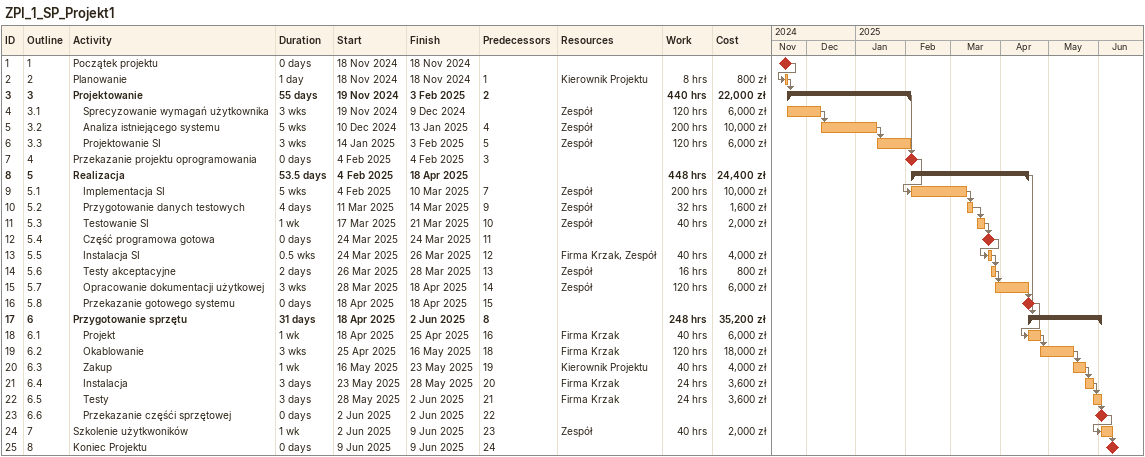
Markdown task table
ZPI_1_SP_Projekt1

| ID | WBS | Task | Duration | Start | Finish | Predecessors | Resources | Work (h) | Cost (zł) |
|---|---|---|---|---|---|---|---|---|---|
| 1 | 1 | Początek projektu | 0d | 2024-11-18 | 2024-11-18 |  |  |  |  |
| 2 | 2 | Planowanie | 1d | 2024-11-18 | 2024-11-18 | 1 | Kierownik Projektu | 8 | 800 |
| 3 | 3 | **Projektowanie** | 55d | 2024-11-19 | 2025-02-03 | 2 |  | 440 | 22000 |
| 4 | 3.1 | Sprecyzowanie wymagań użytkownika | 3w | 2024-11-19 | 2024-12-09 |  | Zespół | 120 | 6000 |
| 5 | 3.2 | Analiza istniejącego systemu | 5w | 2024-12-10 | 2025-01-13 | 4 | Zespół | 200 | 10000 |
| 6 | 3.3 | Projektowanie SI | 3w | 2025-01-14 | 2025-02-03 | 5 | Zespół | 120 | 6000 |
| 7 | 4 | Przekazanie projektu oprogramowania | 0d | 2025-02-04 | 2025-02-04 | 3 |  |  |  |
| 8 | 5 | **Realizacja** | 53.5d | 2025-02-04 | 2025-04-18 |  |  | 448 | 24400 |
| 9 | 5.1 | Implementacja SI | 5w | 2025-02-04 | 2025-03-10 | 7 | Zespół | 200 | 10000 |
| 10 | 5.2 | Przygotowanie danych testowych | 4d | 2025-03-11 | 2025-03-14 | 9 | Zespół | 32 | 1600 |
| 11 | 5.3 | Testowanie SI | 1w | 2025-03-17 | 2025-03-21 | 10 | Zespół | 40 | 2000 |
| 12 | 5.4 | Część programowa gotowa | 0d | 2025-03-24 | 2025-03-24 | 11 |  |  |  |
| 13 | 5.5 | Instalacja SI | 0.5w | 2025-03-24 | 2025-03-26 | 12 | Firma Krzak, Zespół | 40 | 4000 |
| 14 | 5.6 | Testy akceptacyjne | 2d | 2025-03-26 | 2025-03-28 | 13 | Zespół | 16 | 800 |
| 15 | 5.7 | Opracowanie dokumentacji użytkowej | 3w | 2025-03-28 | 2025-04-18 | 14 | Zespół | 120 | 6000 |
| 16 | 5.8 | Przekazanie gotowego systemu | 0d | 2025-04-18 | 2025-04-18 | 15 |  |  |  |
| 17 | 6 | **Przygotowanie sprzętu** | 31d | 2025-04-18 | 2025-06-02 | 8 |  | 248 | 35200 |
| 18 | 6.1 | Projekt | 1w | 2025-04-18 | 2025-04-25 | 16 | Firma Krzak | 40 | 6000 |
| 19 | 6.2 | Okablowanie | 3w | 2025-04-25 | 2025-05-16 | 18 | Firma Krzak | 120 | 18000 |
| 20 | 6.3 | Zakup | 1w | 2025-05-16 | 2025-05-23 | 19 | Kierownik Projektu | 40 | 4000 |
| 21 | 6.4 | Instalacja | 3d | 2025-05-23 | 2025-05-28 | 20 | Firma Krzak | 24 | 3600 |
| 22 | 6.5 | Testy | 3d | 2025-05-28 | 2025-06-02 | 21 | Firma Krzak | 24 | 3600 |
| 23 | 6.6 | Przekazanie częśći sprzętowej | 0d | 2025-06-02 | 2025-06-02 | 22 |  |  |  |
| 24 | 7 | Szkolenie użytkwoników | 1w | 2025-06-02 | 2025-06-09 | 23 | Zespół | 40 | 2000 |
| 25 | 8 | Koniec Projektu | 0d | 2025-06-09 | 2025-06-09 | 24 |  |  |  |
